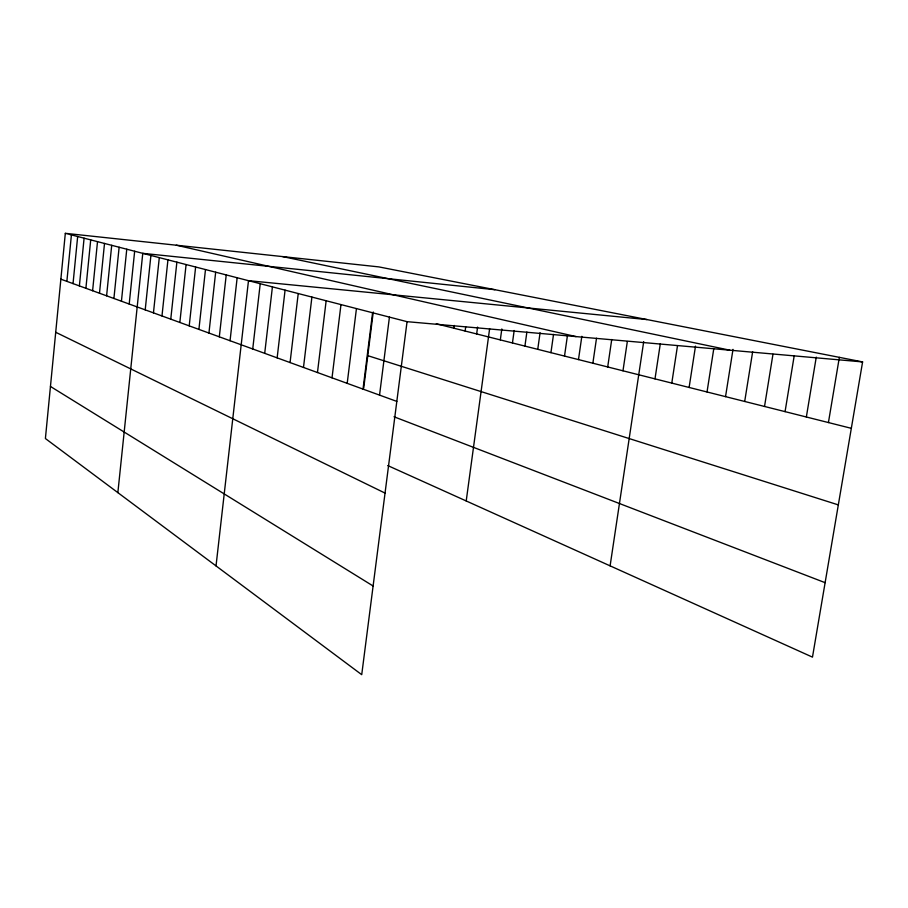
<?xml version="1.0" encoding="UTF-8"?>
<svg xmlns="http://www.w3.org/2000/svg" width="908" height="908" viewBox="0 0 908 908"><rect width="100%" height="100%" fill="white"/><g stroke="black" fill="none" stroke-linecap="round" stroke-linejoin="round"><path stroke-width="1.36" d="M65.319 233.322L45.4 438.541L361.724 674.678L407.056 321.67L65.319 233.322L378.897 266.907L862.6 361.917L812.478 657.131L387.739 465.566M66.874 281.367L71.414 234.9M73.037 283.614L77.668 236.511M79.382 285.918L84.092 238.18M85.897 288.29L90.709 239.882M92.605 290.73L97.508 241.642M99.494 293.239L104.511 243.446M106.599 295.815L111.707 245.319M113.909 298.471L119.13 247.237M121.434 301.218L126.768 249.212M129.197 304.044L134.656 251.244M117.858 492.635L142.772 253.343L494.917 289.697M145.201 309.866L150.91 255.443M153.452 312.863L159.297 257.611M161.976 315.961L167.946 259.847M170.761 319.162L176.878 262.162M179.841 322.465L186.095 264.546M189.216 325.87L195.629 267.009M198.909 329.4L205.48 269.562M208.931 333.043L215.673 272.196M219.316 336.823L226.228 274.92M230.053 340.727L237.158 277.746M216.025 565.911L248.486 280.674L647.007 319.571M252.73 348.978L260.233 283.716M264.705 353.337L272.423 286.86M277.144 357.865L285.078 290.14M290.061 362.564L298.233 293.534M303.488 367.445L311.909 297.075M317.471 372.53L326.154 300.752M332.022 377.83L340.977 304.589M347.196 383.346L356.447 308.584M363.018 389.101L372.586 312.761M363.711 388.159L373.256 312M379.544 395.116L389.43 317.119M453.909 328.219L454.272 325.461M465.123 331.045L465.691 326.857M476.655 333.951L477.585 327.096M466.213 500.955L489.639 328.594M500.319 339.91L501.818 328.968M512.452 342.963L514.178 330.489M524.926 346.107L526.878 332.056M537.752 349.33L540.078 332.714M550.94 352.656L553.528 334.405M564.515 356.072L567.477 335.29M578.487 359.591L581.835 336.323M592.867 363.223L596.511 338.219M607.702 366.957L611.731 339.49M622.979 370.804L627.326 341.533M610.108 565.854L643.704 341.646M654.997 378.874L660.298 343.826M671.784 383.097L677.516 345.596M689.115 387.466L695.505 346.13M707.026 391.972L713.802 348.57M725.537 396.637L733.006 349.364M744.696 401.461L752.653 351.725M764.525 406.466L772.969 354.234M785.068 411.63L794.216 355.698M806.349 416.999L816.258 357.128M828.425 422.56L839.355 357.355M407.056 321.67L862.6 361.917M282.672 256.601L729.85 350.193M176.322 245.205L576.081 336.607M436.317 323.781L851.329 428.326M367.785 355.664L838.322 504.893M60.87 279.176L396.819 401.404M394.004 416.772L825.122 582.675M55.717 332.271L385.037 493.101M50.451 386.456L373.109 586"/></g></svg>
